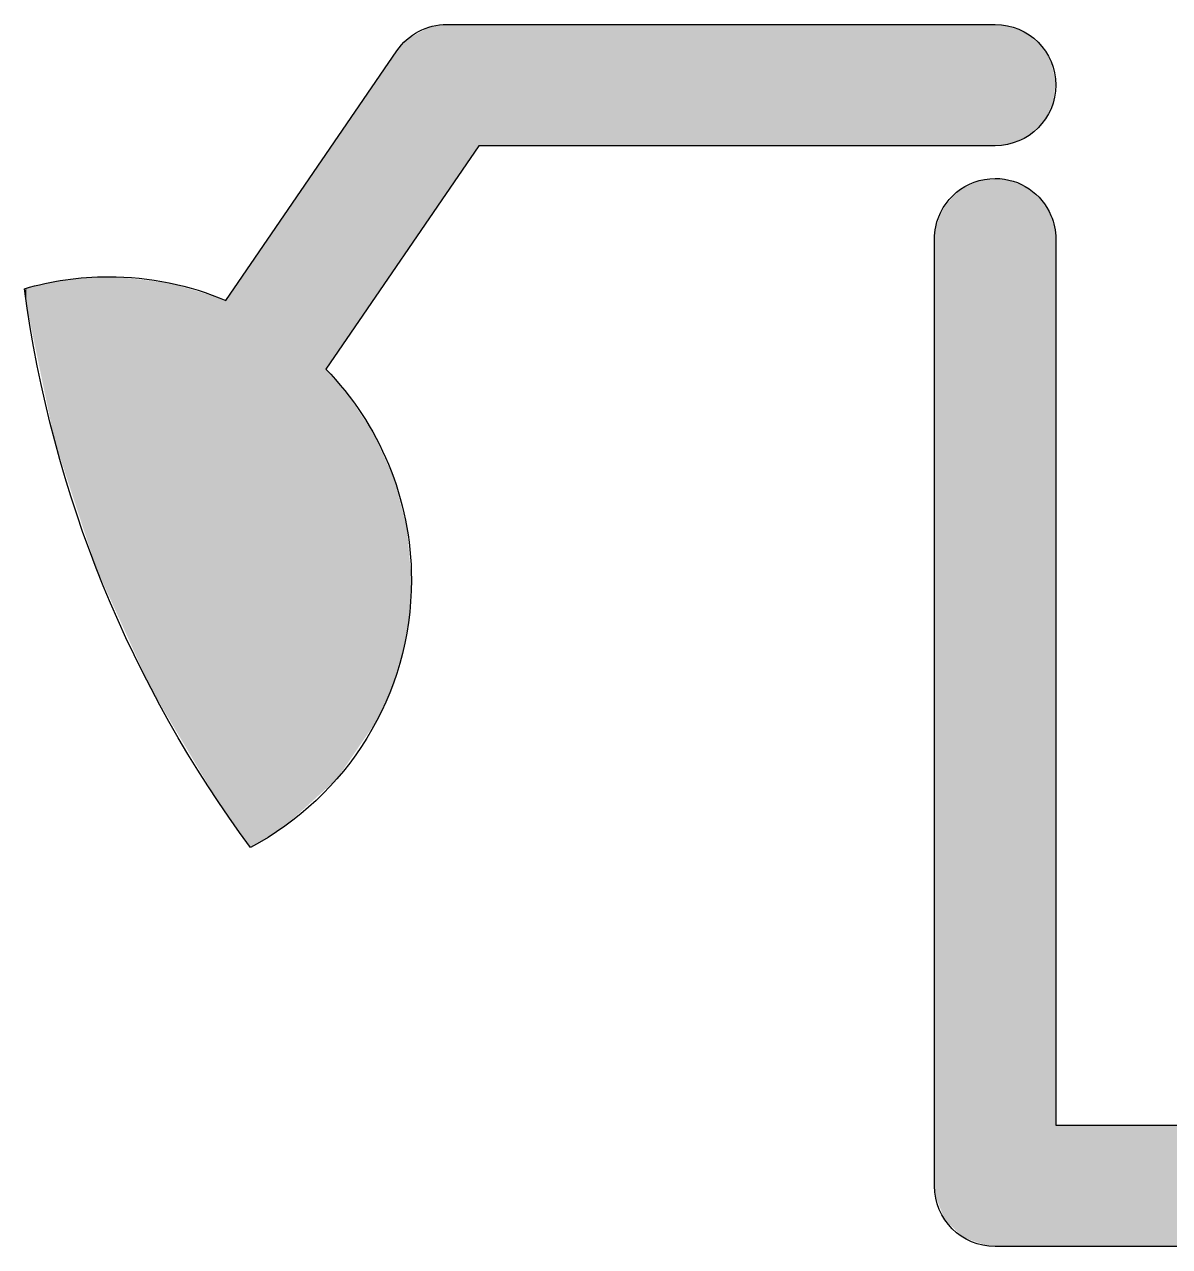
# Model space of a CAD drawing. Extents: x 128.8 to 168.5, y -124.2 to -85.8.
# Drawn here: x 128.82 to 147.7, y -124.24 to -104.08 of the extents above; entities that cross this region are included whole.
import ezdxf

# ---------------------------------------------------------------- set-up
doc = ezdxf.new("R2010")
doc.units = 0
doc.layers.add('LAYER_1', color=7, linetype='CONTINUOUS')

# ---------------------------------------------------------------- blocks, each defined once
blk = doc.blocks.new('*U2')
at = {"layer": 'LAYER_1', "color": 7}
for points in [[(144.256, -124.044), (143.996, -107.063), (144.256, -106.798)], [(144.306, -124.092), (144.256, -106.798), (144.306, -106.776)], [(144.256, -124.044), (144.256, -106.798), (144.306, -124.092)], [(144.605, -124.192), (144.306, -106.776), (144.605, -106.645)], [(144.306, -124.092), (144.306, -106.776), (144.605, -124.192)], [(144.723, -124.232), (144.605, -106.645), (144.723, -106.641)], [(144.605, -124.192), (144.605, -106.645), (144.723, -124.232)], [(144.94, -124.237), (144.723, -106.641), (144.94, -106.633)], [(144.723, -124.232), (144.723, -106.641), (144.94, -124.237)], [(144.977, -124.237), (144.94, -106.633), (144.977, -106.632)], [(144.94, -124.237), (144.94, -106.633), (144.977, -124.237)], [(144.977, -124.237), (144.977, -106.632), (145.219, -124.237)], [(145.219, -124.237), (144.977, -106.632), (145.219, -106.712)], [(145.219, -124.237), (145.219, -106.712), (145.291, -124.237)], [(145.291, -124.237), (145.219, -106.712), (145.291, -106.736)], [(145.291, -124.237), (145.291, -106.736), (145.549, -124.237)], [(145.549, -124.237), (145.291, -106.736), (145.549, -106.931)], [(145.549, -124.237), (145.549, -106.931), (145.637, -124.237)], [(145.637, -124.237), (145.549, -106.931), (145.637, -107.059)], [(143.992, -123.787), (143.845, -107.419), (143.992, -107.067)], [(143.996, -123.796), (143.992, -107.067), (143.996, -107.063)], [(143.992, -123.787), (143.992, -107.067), (143.996, -123.796)], [(143.996, -123.796), (143.996, -107.063), (144.256, -124.044)], [(145.637, -124.237), (145.637, -107.059), (145.731, -124.237)], [(145.731, -124.237), (145.637, -107.059), (145.731, -107.198)], [(145.731, -124.237), (145.731, -107.198), (145.78, -124.237)], [(145.78, -124.237), (145.731, -107.198), (145.78, -107.323)], [(143.845, -123.412), (143.837, -107.506), (143.845, -107.419)], [(143.845, -123.412), (143.845, -107.419), (143.992, -123.787)], [(145.78, -124.237), (145.78, -107.323), (145.822, -124.237)], [(145.822, -124.237), (145.78, -107.323), (145.822, -107.544)], [(143.837, -123.389), (143.825, -107.621), (143.837, -107.506)], [(143.825, -107.621), (143.825, -107.621), (143.825, -107.621)], [(143.825, -107.621), (143.825, -107.621), (143.825, -107.621)], [(143.825, -107.621), (143.825, -107.621), (143.825, -107.621)], [(143.825, -107.621), (143.825, -107.621), (143.825, -107.691)], [(143.825, -107.691), (143.825, -107.621), (143.825, -107.621)], [(143.825, -123.137), (143.825, -107.621), (143.837, -123.389)], [(143.837, -123.389), (143.837, -107.506), (143.845, -123.412)], [(145.822, -124.237), (145.822, -107.544), (145.825, -124.237)], [(145.825, -124.237), (145.822, -107.544), (145.825, -107.618)], [(145.825, -107.625), (145.825, -107.618), (145.825, -107.622)], [(145.825, -107.622), (145.825, -107.618), (145.825, -107.618)], [(145.825, -107.622), (145.825, -107.618), (145.825, -107.621)], [(145.825, -107.621), (145.825, -107.618), (145.825, -107.62)], [(145.825, -107.621), (145.825, -107.62), (145.825, -107.621)], [(151.243, -124.237), (151.051, -119.404), (151.243, -119.317)], [(151.33, -124.237), (151.243, -119.317), (151.33, -119.309)], [(151.243, -124.237), (151.243, -119.317), (151.33, -124.237)], [(151.458, -124.234), (151.33, -119.309), (151.458, -119.297)], [(151.33, -124.237), (151.33, -119.309), (151.458, -124.234)], [(151.458, -124.234), (151.458, -119.297), (151.547, -124.232)], [(151.547, -124.232), (151.458, -119.297), (151.547, -119.303)], [(151.547, -124.232), (151.547, -119.303), (151.572, -124.223)], [(151.572, -124.223), (151.547, -119.303), (151.572, -119.305)], [(151.572, -124.223), (151.572, -119.305), (151.789, -124.151)], [(151.789, -124.151), (151.572, -119.305), (151.789, -119.358)], [(150.847, -124.237), (150.633, -119.742), (150.847, -119.496)], [(151.051, -124.237), (150.847, -119.496), (151.051, -119.404)], [(150.847, -124.237), (150.847, -119.496), (151.051, -124.237)], [(151.051, -124.237), (151.051, -119.404), (151.243, -124.237)], [(151.789, -124.151), (151.789, -119.358), (151.964, -124.092)], [(151.964, -124.092), (151.789, -119.358), (151.964, -119.47)], [(151.964, -124.092), (151.964, -119.47), (152.152, -123.912)], [(152.152, -123.912), (151.964, -119.47), (152.152, -119.59)], [(152.152, -123.912), (152.152, -119.59), (152.274, -123.796)], [(152.274, -123.796), (152.152, -119.59), (152.274, -119.757)], [(150.566, -124.237), (150.446, -120.246), (150.566, -119.821)], [(150.633, -124.237), (150.566, -119.821), (150.633, -119.742)], [(150.566, -124.237), (150.566, -119.821), (150.633, -124.237)], [(150.633, -124.237), (150.633, -119.742), (150.847, -124.237)], [(152.274, -123.796), (152.274, -119.757), (152.323, -123.671)], [(152.323, -123.671), (152.274, -119.757), (152.323, -119.824)], [(152.323, -123.671), (152.323, -119.824), (152.415, -123.437)], [(152.415, -123.437), (152.323, -119.824), (152.415, -120.069)], [(152.415, -123.437), (152.415, -120.069), (152.434, -123.389)], [(152.434, -123.389), (152.415, -120.069), (152.434, -120.174)], [(150.446, -124.237), (150.445, -120.362), (150.446, -120.246)], [(150.446, -124.237), (150.446, -120.246), (150.566, -124.237)], [(152.434, -123.389), (152.434, -120.174), (152.441, -123.283)], [(152.441, -123.283), (152.434, -120.174), (152.441, -120.214)], [(152.441, -123.283), (152.441, -120.214), (152.445, -123.219)], [(152.445, -123.219), (152.441, -120.214), (152.445, -120.289)], [(152.445, -123.219), (152.445, -120.289), (152.445, -123.218)], [(152.445, -123.218), (152.445, -120.289), (152.445, -120.395)], [(150.445, -124.237), (150.445, -120.362), (150.446, -124.237)], [(145.825, -124.237), (145.825, -122.234), (145.825, -124.237)], [(145.825, -124.237), (145.825, -122.234), (145.825, -122.234)], [(145.825, -124.237), (145.825, -122.234), (145.825, -124.237)], [(145.825, -124.237), (145.825, -122.234), (145.825, -122.234)], [(145.825, -124.237), (145.825, -122.234), (145.825, -124.237)], [(145.825, -124.237), (145.825, -122.234), (145.825, -122.234)], [(145.825, -124.237), (145.825, -122.234), (145.877, -124.237)], [(145.877, -124.237), (145.825, -122.234), (145.877, -122.237)], [(145.877, -124.237), (145.877, -122.237), (146.048, -124.237)], [(146.048, -124.237), (145.877, -122.237), (146.048, -122.237)], [(146.048, -124.237), (146.048, -122.237), (146.165, -124.237)], [(146.165, -124.237), (146.048, -122.237), (146.165, -122.237)], [(146.165, -124.237), (146.165, -122.237), (146.319, -124.237)], [(146.319, -124.237), (146.165, -122.237), (146.319, -122.237)], [(146.319, -124.237), (146.319, -122.237), (146.775, -124.237)], [(146.775, -124.237), (146.319, -122.237), (146.775, -122.237)], [(146.775, -124.237), (146.775, -122.237), (147.087, -124.237)], [(147.087, -124.237), (146.775, -122.237), (147.087, -122.237)], [(147.087, -124.237), (147.087, -122.237), (148.135, -124.237)], [(148.135, -124.237), (147.087, -122.237), (148.135, -122.237)], [(148.135, -124.237), (148.135, -122.237), (148.983, -124.237)], [(148.983, -124.237), (148.135, -122.237), (148.983, -122.237)], [(148.983, -124.237), (148.983, -122.237), (149.495, -124.237)], [(149.495, -124.237), (148.983, -122.237), (149.495, -122.237)], [(149.495, -124.237), (149.495, -122.237), (149.802, -124.237)], [(149.802, -124.237), (149.495, -122.237), (149.802, -122.237)], [(149.802, -124.237), (149.802, -122.237), (150.105, -124.237)], [(150.105, -124.237), (149.802, -122.237), (150.105, -122.237)], [(150.105, -124.237), (150.105, -122.237), (150.113, -124.237)], [(150.113, -124.237), (150.105, -122.237), (150.113, -122.237)], [(150.113, -124.237), (150.113, -122.237), (150.331, -124.237)], [(150.331, -124.237), (150.113, -122.237), (150.331, -122.237)], [(150.331, -124.237), (150.331, -122.237), (150.437, -124.237)], [(150.437, -124.237), (150.331, -122.237), (150.437, -122.237)], [(150.445, -124.237), (150.437, -122.237), (150.445, -122.224)], [(150.437, -124.237), (150.437, -122.237), (150.445, -124.237)]]:
    blk.add_solid(points, dxfattribs=at)
blk = doc.blocks.new('*U7')
at = {"layer": 'LAYER_1', "color": 7}
for points in [[(135.483, -107.29), (135.198, -104.289), (135.483, -104.127)], [(135.568, -107.167), (135.483, -104.127), (135.568, -104.11)], [(135.483, -107.29), (135.483, -104.127), (135.568, -107.167)], [(135.691, -106.986), (135.568, -104.11), (135.691, -104.085)], [(135.568, -107.167), (135.568, -104.11), (135.691, -106.986)], [(135.79, -106.842), (135.691, -104.085), (135.79, -104.081)], [(135.691, -106.986), (135.691, -104.085), (135.79, -106.842)], [(135.79, -106.842), (135.79, -104.081), (135.911, -106.665)], [(135.911, -106.665), (135.79, -104.081), (135.911, -104.081)], [(135.911, -106.665), (135.911, -104.081), (135.917, -106.657)], [(135.917, -106.657), (135.911, -104.081), (135.917, -104.081)], [(135.917, -106.657), (135.917, -104.081), (136.172, -106.284)], [(136.172, -106.284), (135.917, -104.081), (136.172, -104.081)], [(136.172, -106.284), (136.172, -104.081), (136.175, -106.279)], [(136.175, -106.279), (136.172, -104.081), (136.175, -104.081)], [(136.175, -106.279), (136.175, -104.081), (136.304, -106.091)], [(136.304, -106.091), (136.175, -104.081), (136.304, -104.081)], [(136.304, -106.091), (136.304, -104.081), (136.325, -106.081)], [(136.325, -106.081), (136.304, -104.081), (136.325, -104.081)], [(136.325, -106.081), (136.325, -104.081), (136.459, -106.081)], [(136.459, -106.081), (136.325, -104.081), (136.459, -104.081)], [(136.459, -106.081), (136.459, -104.081), (136.554, -106.081)], [(136.554, -106.081), (136.459, -104.081), (136.554, -104.081)], [(136.554, -106.081), (136.554, -104.081), (136.721, -106.081)], [(136.721, -106.081), (136.554, -104.081), (136.721, -104.081)], [(136.721, -106.081), (136.721, -104.081), (137.041, -106.081)], [(137.041, -106.081), (136.721, -104.081), (137.041, -104.081)], [(137.041, -106.081), (137.041, -104.081), (137.097, -106.081)], [(137.097, -106.081), (137.041, -104.081), (137.097, -104.081)], [(137.097, -106.081), (137.097, -104.081), (137.567, -106.081)], [(137.567, -106.081), (137.097, -104.081), (137.567, -104.081)], [(137.567, -106.081), (137.567, -104.081), (137.613, -106.081)], [(137.613, -106.081), (137.567, -104.081), (137.613, -104.081)], [(137.613, -106.081), (137.613, -104.081), (138.116, -106.081)], [(138.116, -106.081), (137.613, -104.081), (138.116, -104.081)], [(138.116, -106.081), (138.116, -104.081), (138.254, -106.081)], [(138.254, -106.081), (138.116, -104.081), (138.254, -104.081)], [(138.254, -106.081), (138.254, -104.081), (139.384, -106.081)], [(139.384, -106.081), (138.254, -104.081), (139.384, -104.081)], [(139.384, -106.081), (139.384, -104.081), (141.147, -106.081)], [(141.147, -106.081), (139.384, -104.081), (141.147, -104.081)], [(141.147, -106.081), (141.147, -104.081), (142.13, -106.081)], [(142.13, -106.081), (141.147, -104.081), (142.13, -104.081)], [(142.13, -106.081), (142.13, -104.081), (142.543, -106.081)], [(142.543, -106.081), (142.13, -104.081), (142.543, -104.081)], [(142.543, -106.081), (142.543, -104.081), (143.166, -106.081)], [(143.166, -106.081), (142.543, -104.081), (143.166, -104.081)], [(143.166, -106.081), (143.166, -104.081), (143.341, -106.081)], [(143.341, -106.081), (143.166, -104.081), (143.341, -104.081)], [(143.341, -106.081), (143.341, -104.081), (143.716, -106.081)], [(143.716, -106.081), (143.341, -104.081), (143.716, -104.081)], [(143.716, -106.081), (143.716, -104.081), (143.847, -106.081)], [(143.847, -106.081), (143.716, -104.081), (143.847, -104.081)], [(143.847, -106.081), (143.847, -104.081), (144.175, -106.081)], [(144.175, -106.081), (143.847, -104.081), (144.175, -104.081)], [(144.175, -106.081), (144.175, -104.081), (144.265, -106.081)], [(144.265, -106.081), (144.175, -104.081), (144.265, -104.081)], [(144.265, -106.081), (144.265, -104.081), (144.524, -106.081)], [(144.524, -106.081), (144.265, -104.081), (144.524, -104.081)], [(144.524, -106.081), (144.524, -104.081), (144.578, -106.081)], [(144.578, -106.081), (144.524, -104.081), (144.578, -104.081)], [(144.578, -106.081), (144.578, -104.081), (144.747, -106.081)], [(144.747, -106.081), (144.578, -104.081), (144.747, -104.081)], [(144.747, -106.081), (144.747, -104.081), (144.77, -106.081)], [(144.77, -106.081), (144.747, -104.081), (144.77, -104.081)], [(144.77, -106.081), (144.77, -104.081), (144.824, -106.081)], [(144.824, -106.081), (144.77, -104.081), (144.824, -104.081)], [(144.824, -106.081), (144.824, -104.081), (144.824, -106.081)], [(144.824, -106.081), (144.824, -104.081), (144.824, -104.081)], [(144.824, -106.081), (144.824, -104.081), (144.825, -106.081)], [(144.825, -106.081), (144.824, -104.081), (144.825, -104.081)], [(144.825, -106.081), (144.825, -104.081), (144.825, -106.081)], [(144.825, -106.081), (144.825, -104.081), (144.825, -104.081)], [(144.825, -106.081), (144.825, -104.081), (144.825, -106.081)], [(144.825, -106.081), (144.825, -104.081), (144.825, -104.081)], [(144.825, -106.081), (144.825, -104.081), (144.825, -106.081)], [(144.825, -106.081), (144.825, -104.081), (144.825, -104.081)], [(144.825, -106.081), (144.825, -104.081), (144.825, -106.081)], [(144.825, -106.081), (144.825, -104.081), (144.825, -104.081)], [(144.825, -106.081), (144.825, -104.081), (144.902, -106.078)], [(144.902, -106.078), (144.825, -104.081), (144.902, -104.087)], [(144.902, -106.078), (144.902, -104.087), (144.977, -106.065)], [(144.977, -106.065), (144.902, -104.087), (144.977, -104.092)], [(144.977, -106.065), (144.977, -104.092), (145.075, -106.049)], [(145.075, -106.049), (144.977, -104.092), (145.075, -104.125)], [(145.075, -106.049), (145.075, -104.125), (145.302, -105.947)], [(145.302, -105.947), (145.075, -104.125), (145.302, -104.201)], [(145.302, -105.947), (145.302, -104.201), (145.384, -105.91)], [(145.384, -105.91), (145.302, -104.201), (145.384, -104.266)], [(135.119, -107.822), (135.05, -104.41), (135.119, -104.333)], [(135.123, -107.817), (135.119, -104.333), (135.123, -104.331)], [(135.119, -107.822), (135.119, -104.333), (135.123, -107.817)], [(135.16, -107.762), (135.123, -104.331), (135.16, -104.31)], [(135.123, -107.817), (135.123, -104.331), (135.16, -107.762)], [(135.168, -107.751), (135.16, -104.31), (135.168, -104.306)], [(135.16, -107.762), (135.16, -104.31), (135.168, -107.751)], [(135.198, -107.707), (135.168, -104.306), (135.198, -104.289)], [(135.168, -107.751), (135.168, -104.306), (135.198, -107.707)], [(135.198, -107.707), (135.198, -104.289), (135.483, -107.29)], [(145.384, -105.91), (145.384, -104.266), (145.565, -105.737)], [(145.565, -105.737), (145.384, -104.266), (145.565, -104.408)], [(145.565, -105.737), (145.565, -104.408), (145.626, -105.679)], [(145.626, -105.679), (145.565, -104.408), (145.626, -104.504)], [(134.906, -108.133), (134.871, -104.644), (134.906, -104.592)], [(134.909, -108.129), (134.906, -104.592), (134.909, -104.587)], [(134.906, -108.133), (134.906, -104.592), (134.909, -108.129)], [(134.976, -108.031), (134.909, -104.587), (134.976, -104.491)], [(134.909, -108.129), (134.909, -104.587), (134.976, -108.031)], [(135.05, -107.924), (134.976, -104.491), (135.05, -104.41)], [(134.976, -108.031), (134.976, -104.491), (135.05, -107.924)], [(135.05, -107.924), (135.05, -104.41), (135.119, -107.822)], [(145.626, -105.679), (145.626, -104.504), (145.746, -105.444)], [(145.746, -105.444), (145.626, -104.504), (145.746, -104.692)], [(134.871, -108.185), (134.698, -104.896), (134.871, -104.644)], [(134.871, -108.185), (134.871, -104.644), (134.906, -108.133)], [(145.746, -105.444), (145.746, -104.692), (145.78, -105.378)], [(145.78, -105.378), (145.746, -104.692), (145.78, -104.839)], [(134.628, -108.539), (134.56, -105.097), (134.628, -104.998)], [(134.698, -108.437), (134.628, -104.998), (134.698, -104.896)], [(134.628, -108.539), (134.628, -104.998), (134.698, -108.437)], [(134.698, -108.437), (134.698, -104.896), (134.871, -108.185)], [(145.78, -105.378), (145.78, -104.839), (145.824, -105.029)], [(134.56, -108.638), (134.373, -105.371), (134.56, -105.097)], [(134.56, -108.638), (134.56, -105.097), (134.628, -108.539)], [(134.361, -108.93), (134.099, -105.771), (134.361, -105.389)], [(134.373, -108.912), (134.361, -105.389), (134.373, -105.371)], [(134.361, -108.93), (134.361, -105.389), (134.373, -108.912)], [(134.373, -108.912), (134.373, -105.371), (134.56, -108.638)], [(134.099, -109.313), (134.058, -105.831), (134.099, -105.771)], [(134.099, -109.313), (134.099, -105.771), (134.361, -108.93)], [(133.941, -109.543), (133.851, -106.134), (133.941, -106.002)], [(133.97, -109.5), (133.941, -106.002), (133.97, -105.959)], [(133.941, -109.543), (133.941, -106.002), (133.97, -109.5)], [(134.058, -109.372), (133.97, -105.959), (134.058, -105.831)], [(133.97, -109.5), (133.97, -105.959), (134.058, -109.372)], [(134.058, -109.372), (134.058, -105.831), (134.099, -109.313)], [(133.799, -109.75), (133.789, -106.224), (133.799, -106.209)], [(133.829, -109.707), (133.799, -106.209), (133.829, -106.166)], [(133.799, -109.75), (133.799, -106.209), (133.829, -109.707)], [(133.851, -109.675), (133.829, -106.166), (133.851, -106.134)], [(133.829, -109.707), (133.829, -106.166), (133.851, -109.675)], [(133.851, -109.675), (133.851, -106.134), (133.941, -109.543)], [(133.789, -116.686), (133.112, -107.214), (133.789, -106.224)], [(133.789, -109.765), (133.789, -106.224), (133.799, -109.75)], [(133.112, -117.303), (133.032, -107.331), (133.112, -107.214)], [(133.112, -117.303), (133.112, -107.214), (133.789, -116.686)], [(133.032, -117.354), (132.631, -107.916), (133.032, -107.331)], [(133.032, -117.354), (133.032, -107.331), (133.112, -117.303)], [(132.554, -117.651), (132.476, -108.143), (132.554, -108.029)], [(132.618, -117.616), (132.554, -108.029), (132.618, -107.935)], [(132.554, -117.651), (132.554, -108.029), (132.618, -117.616)], [(132.631, -117.608), (132.618, -107.935), (132.631, -107.916)], [(132.618, -117.616), (132.618, -107.935), (132.631, -117.608)], [(132.631, -117.608), (132.631, -107.916), (133.032, -117.354)], [(132.476, -117.563), (132.325, -108.363), (132.476, -108.143)], [(132.476, -117.563), (132.476, -108.143), (132.554, -117.651)], [(128.847, -108.659), (128.822, -108.479), (128.847, -108.431)], [(128.862, -108.759), (128.847, -108.431), (128.862, -108.427)], [(128.847, -108.659), (128.847, -108.431), (128.862, -108.759)], [(128.92, -109.04), (128.862, -108.427), (128.92, -108.411)], [(128.862, -108.759), (128.862, -108.427), (128.92, -109.04)], [(129.066, -109.745), (128.92, -108.411), (129.066, -108.374)], [(128.92, -109.04), (128.92, -108.411), (129.066, -109.745)], [(129.316, -110.95), (129.066, -108.374), (129.316, -108.331)], [(129.066, -109.745), (129.066, -108.374), (129.316, -110.95)], [(129.666, -112.021), (129.316, -108.331), (129.666, -108.271)], [(129.316, -110.95), (129.316, -108.331), (129.666, -112.021)], [(130.001, -113.047), (129.666, -108.271), (130.001, -108.257)], [(129.666, -112.021), (129.666, -108.271), (130.001, -113.047)], [(130.327, -113.763), (130.001, -108.257), (130.327, -108.243)], [(130.001, -113.047), (130.001, -108.257), (130.327, -113.763)], [(130.327, -113.763), (130.327, -108.243), (130.904, -115.034)], [(130.904, -115.034), (130.327, -108.243), (130.904, -108.309)], [(130.904, -115.034), (130.904, -108.309), (131.203, -115.538)], [(131.203, -115.538), (130.904, -108.309), (131.203, -108.343)], [(131.203, -115.538), (131.203, -108.343), (132.011, -116.898)], [(132.011, -116.898), (131.203, -108.343), (132.011, -108.582)], [(132.318, -117.343), (132.222, -108.514), (132.318, -108.373)], [(132.325, -117.353), (132.318, -108.373), (132.325, -108.363)], [(132.318, -117.343), (132.318, -108.373), (132.325, -117.353)], [(132.325, -117.353), (132.325, -108.363), (132.476, -117.563)], [(132.011, -116.898), (132.011, -108.582), (132.028, -116.922)], [(132.028, -116.922), (132.011, -108.582), (132.028, -108.587)], [(132.028, -116.922), (132.028, -108.587), (132.126, -117.065)], [(132.126, -117.065), (132.028, -108.587), (132.126, -108.627)], [(132.158, -117.112), (132.126, -108.627), (132.158, -108.607)], [(132.126, -117.065), (132.126, -108.627), (132.158, -117.112)], [(132.222, -117.203), (132.158, -108.607), (132.222, -108.514)], [(132.158, -117.112), (132.158, -108.607), (132.222, -117.203)], [(132.222, -117.203), (132.222, -108.514), (132.318, -117.343)], [(133.789, -116.686), (133.789, -109.765), (133.799, -116.677)], [(133.799, -116.677), (133.789, -109.765), (133.799, -109.776)], [(133.799, -116.677), (133.799, -109.776), (133.829, -116.65)], [(133.829, -116.65), (133.799, -109.776), (133.829, -109.809)], [(133.829, -116.65), (133.829, -109.809), (133.851, -116.63)], [(133.851, -116.63), (133.829, -109.809), (133.851, -109.834)], [(133.851, -116.63), (133.851, -109.834), (133.941, -116.548)], [(133.941, -116.548), (133.851, -109.834), (133.941, -109.937)], [(133.941, -116.548), (133.941, -109.937), (133.97, -116.521)], [(133.97, -116.521), (133.941, -109.937), (133.97, -109.971)], [(133.97, -116.521), (133.97, -109.971), (134.058, -116.393)], [(134.058, -116.393), (133.97, -109.971), (134.058, -110.072)], [(134.058, -116.393), (134.058, -110.072), (134.099, -116.334)], [(134.099, -116.334), (134.058, -110.072), (134.099, -110.119)], [(134.099, -116.334), (134.099, -110.119), (134.361, -115.951)], [(134.361, -115.951), (134.099, -110.119), (134.361, -110.506)], [(134.361, -115.951), (134.361, -110.506), (134.373, -115.933)], [(134.373, -115.933), (134.361, -110.506), (134.373, -110.525)], [(134.373, -115.933), (134.373, -110.525), (134.56, -115.659)], [(134.56, -115.659), (134.373, -110.525), (134.56, -110.801)], [(134.56, -115.659), (134.56, -110.801), (134.628, -115.56)], [(134.628, -115.56), (134.56, -110.801), (134.628, -110.95)], [(134.628, -115.56), (134.628, -110.95), (134.698, -115.406)], [(134.698, -115.406), (134.628, -110.95), (134.698, -111.103)], [(134.698, -115.406), (134.698, -111.103), (134.871, -115.023)], [(134.871, -115.023), (134.698, -111.103), (134.871, -111.481)], [(134.871, -115.023), (134.871, -111.481), (134.906, -114.912)], [(134.906, -114.912), (134.871, -111.481), (134.906, -111.558)], [(134.906, -114.912), (134.906, -111.558), (134.909, -114.901)], [(134.909, -114.901), (134.906, -111.558), (134.909, -111.57)], [(134.909, -114.901), (134.909, -111.57), (134.976, -114.689)], [(134.976, -114.689), (134.909, -111.57), (134.976, -111.822)], [(134.976, -114.689), (134.976, -111.822), (135.05, -114.455)], [(135.05, -114.455), (134.976, -111.822), (135.05, -112.099)], [(135.05, -114.455), (135.05, -112.099), (135.119, -114.079)], [(135.119, -114.079), (135.05, -112.099), (135.119, -112.362)], [(135.119, -114.079), (135.119, -112.362), (135.123, -114.061)], [(135.123, -114.061), (135.119, -112.362), (135.123, -112.375)], [(135.123, -114.061), (135.123, -112.375), (135.16, -113.86)], [(135.16, -113.86), (135.123, -112.375), (135.16, -112.805)], [(135.16, -113.86), (135.16, -112.805), (135.168, -113.735)], [(135.168, -113.735), (135.16, -112.805), (135.168, -112.893)], [(135.168, -113.735), (135.168, -112.893), (135.198, -113.242)]]:
    blk.add_solid(points, dxfattribs=at)

msp = doc.modelspace()

# ---------------------------------------------------------------- linework, layer by layer
at = {"layer": 'LAYER_1'}
for points, knots in [([(135.198, -113.242), (135.198, -111.89), (134.659, -110.666), (133.788, -109.766), (133.788, -109.766), (136.311, -106.081), (136.311, -106.081), (136.311, -106.081), (144.824, -106.081), (144.824, -106.081), (144.824, -106.081), (144.825, -106.081), (144.825, -106.081), (145.377, -106.081), (145.825, -105.633), (145.825, -105.081), (145.825, -104.529), (145.377, -104.081), (144.825, -104.081), (144.825, -104.081), (144.825, -104.081), (144.825, -104.081), (144.825, -104.081), (135.783, -104.081), (135.783, -104.081), (135.453, -104.081), (135.145, -104.244), (134.958, -104.516), (134.958, -104.516), (132.14, -108.633), (132.14, -108.633), (131.543, -108.381), (130.887, -108.242), (130.198, -108.242), (129.718, -108.242), (129.256, -108.313), (128.816, -108.439), (129.271, -111.86), (130.587, -115.008), (132.544, -117.656), (134.123, -116.815), (135.198, -115.155), (135.198, -113.242)], [0, 0, 0, 0, 1, 1, 1, 2, 2, 2, 3, 3, 3, 4, 4, 4, 5, 5, 5, 6, 6, 6, 7, 7, 7, 8, 8, 8, 9, 9, 9, 10, 10, 10, 11, 11, 11, 12, 12, 12, 13, 13, 13, 14, 14, 14, 14]), ([(152.152, -119.59), (151.971, -119.409), (151.721, -119.297), (151.445, -119.297), (150.893, -119.297), (150.445, -119.745), (150.445, -120.297), (150.445, -120.297), (150.445, -122.237), (150.445, -122.237), (150.445, -122.237), (145.825, -122.237), (145.825, -122.237), (145.825, -122.237), (145.825, -107.622), (145.825, -107.622), (145.825, -107.622), (145.825, -107.621), (145.825, -107.621), (145.825, -107.483), (145.797, -107.351), (145.746, -107.231), (145.594, -106.872), (145.239, -106.621), (144.825, -106.621), (144.342, -106.621), (143.938, -106.963), (143.845, -107.419), (143.832, -107.484), (143.825, -107.552), (143.825, -107.621), (143.825, -107.621), (143.825, -107.621), (143.825, -107.621), (143.825, -107.621), (143.825, -123.237), (143.825, -123.237), (143.825, -123.789), (144.273, -124.237), (144.825, -124.237), (144.825, -124.237), (151.445, -124.237), (151.445, -124.237), (151.997, -124.237), (152.445, -123.789), (152.445, -123.237), (152.445, -123.237), (152.445, -120.297), (152.445, -120.297), (152.445, -120.207), (152.429, -120.121), (152.407, -120.037), (152.36, -119.866), (152.274, -119.712), (152.152, -119.59)], [0, 0, 0, 0, 1, 1, 1, 2, 2, 2, 3, 3, 3, 4, 4, 4, 5, 5, 5, 6, 6, 6, 7, 7, 7, 8, 8, 8, 9, 9, 9, 10, 10, 10, 11, 11, 11, 12, 12, 12, 13, 13, 13, 14, 14, 14, 15, 15, 15, 16, 16, 16, 17, 17, 17, 18, 18, 18, 18])]:
    msp.add_open_spline(points, degree=3, knots=knots, dxfattribs=at)

# ---------------------------------------------------------------- block references
at = {"layer": 'LAYER_1', "color": 7}
for name in ['*U7', '*U2']:
    msp.add_blockref(name, (0, 0), dxfattribs=at)

doc.saveas('drawing.dxf')
